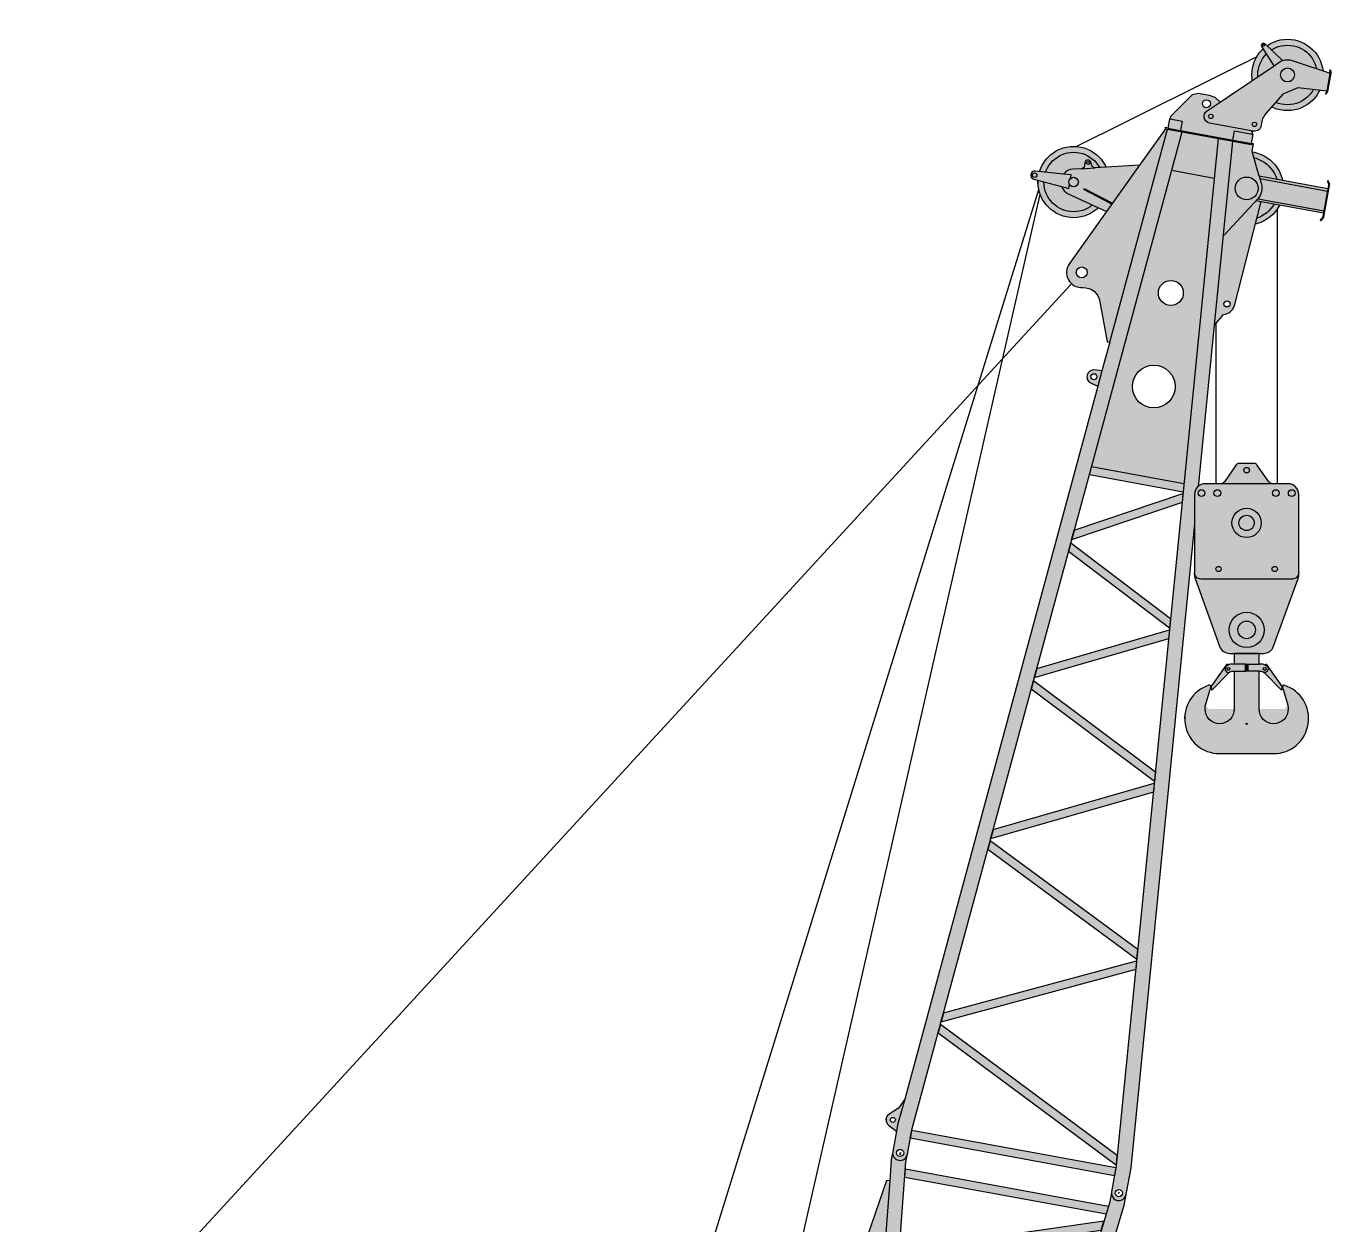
# Model space of a CAD drawing. Header units: millimetres. Extents: x -6554 to 5456, y -10594 to 19581.
# Drawn here: x -5869 to 5189, y 9509 to 19581 of the extents above; entities that cross this region are included whole.
import ezdxf
from ezdxf.enums import TextEntityAlignment as Align

# ---------------------------------------------------------------- set-up
doc = ezdxf.new("R2010")
doc.units = ezdxf.units.MM
doc.set_wipeout_variables(frame=1)
doc.layers.add('Техника. Кран SANY SCC 1800', color=251, linetype='Continuous')
doc.layers.add('Техника. Кран SANY SCC 1800 Штрих', color=7, linetype='Continuous', true_color=0xffe494)
doc.styles.get("Standard").update_dxf_attribs({"font": 'arial.ttf'})

# ---------------------------------------------------------------- blocks, each defined once
blk = doc.blocks.new('BLOCK-20201113.232757')
at = {"color": 0, "linetype": 'ByBlock', "lineweight": -2, "transparency": 16777216}
for points in [[(7167, -846), (7244, -854), (6693, 792), (6622, 785)], [(7375, -868), (7305, -861), (7305, 858), (7375, 866)]]:
    blk.add_wipeout(points, dxfattribs=at)
blk.add_wipeout([(6044, -724), (5972, -716), (6501, 771), (6578, 780)], dxfattribs=at)
blk.add_wipeout([(5843, -702), (5921, -711), (5396, 652), (5324, 644)], dxfattribs=at)
blk.add_wipeout([(4792, -588), (4719, -580), (5201, 631), (5280, 640)], dxfattribs=at)
blk.add_wipeout([(4585, -566), (4666, -575), (4168, 519), (4095, 511)], dxfattribs=at)
blk.add_wipeout([(3581, -457), (3507, -449), (3958, 497), (4040, 506)], dxfattribs=at)
blk.add_wipeout([(-21, 192), (-108, 160), (-171, 91), (-193, 0), (-171, -90), (-109, -160), (-21, -192), (-21, -192), (7407, -998), (7500, -998), (7500, -998), (7544, -979), (7562, -935), (7544, -891), (7500, -873), (7413, -873), (3449, -443), (3449, 442), (7435, 873), (7500, 873), (7500, 873), (7544, 891), (7562, 935), (7544, 979), (7500, 998), (7429, 998), (7253, 978), (7250, 1005), (6577, 1108), (6577, 1108), (6551, 1106), (6528, 1093), (6514, 1071), (6510, 1045), (6510, 1045), (6524, 900), (3403, 562), (3385, 736), (3385, 736), (3372, 773), (3344, 799), (3306, 809), (3268, 800), (2827, 575), (2747, 630), (2747, 630), (2716, 641), (2685, 634), (2661, 612), (2653, 580), (2654, 481), (1843, 394), (1847, 476), (1847, 476), (1839, 512), (1812, 536), (1776, 541), (1744, 526), (1744, 526), (1566, 364)], dxfattribs=at)
at = {"layer": 'Техника. Кран SANY SCC 1800 Штрих', "transparency": 16777216}
h = blk.add_hatch(color=256, dxfattribs=at)
h.dxf.hatch_style = 1
edge = h.paths.add_edge_path()
edge.add_arc((0, 0), 193, 96.1689, 263.8129)
edge.add_line((-21, -192), (7407, -998))
edge.add_line((7407, -998), (7500, -998))
edge.add_arc((7500, -935), 62.5, 270, 450)
edge.add_line((7500, -873), (7413, -873))
edge.add_line((7413, -873), (3449, -443))
edge.add_line((3449, -443), (3449, 442))
edge.add_line((3449, 442), (7435, 873))
edge.add_line((7435, 873), (7500, 873))
edge.add_arc((7500, 935), 62.5, 270, 450)
edge.add_line((7500, 998), (7429, 998))
edge.add_line((7429, 998), (7253, 978))
edge.add_line((7253, 978), (7250, 1005))
edge.add_line((7250, 1005), (6577, 1108))
edge.add_arc((6568, 1051), 58.5, 81.2684, 185.6132)
edge.add_line((6510, 1045), (6524, 900))
edge.add_line((6524, 900), (3403, 562))
edge.add_line((3403, 562), (3385, 736))
edge.add_arc((3305, 728), 80.6, 5.8713, 116.9764)
edge.add_line((3268, 800), (2827, 575))
edge.add_line((2827, 575), (2747, 630))
edge.add_arc((2713, 581), 59.8, 55.3653, 180.5806)
edge.add_line((2653, 580), (2654, 481))
edge.add_line((2654, 481), (1843, 394))
edge.add_line((1843, 394), (1847, 476))
edge.add_arc((1785, 480), 61.9, 356.7672, 492.3836)
edge.add_line((1744, 526), (1566, 364))
edge.add_line((1566, 364), (-21, 192))
edge = h.paths.add_edge_path(flags=16)
edge.add_arc((7500, 935), 30, 0, 360)
edge = h.paths.add_edge_path(flags=16)
edge.add_arc((6568, 1051), 28.6, 0, 360)
edge = h.paths.add_edge_path(flags=16)
edge.add_arc((7500, -935), 30, 0, 360)
edge = h.paths.add_edge_path(flags=16)
edge.add_arc((3305, 728), 31.2, 0, 360)
edge = h.paths.add_edge_path(flags=16)
edge.add_arc((2713, 581), 31.2, 0, 360)
edge = h.paths.add_edge_path(flags=16)
edge.add_arc((1785, 480), 31.2, 0, 360)
edge = h.paths.add_edge_path(flags=16)
edge.add_arc((0, 0), 84.1, 0, 360)
h = blk.add_hatch(color=256, dxfattribs=at)
h.dxf.hatch_style = 1
h.paths.add_polyline_path([(7375, 866), (7375, -868), (7305, -861), (7305, 858)])
h.paths.add_polyline_path([(6622, 785), (7167, -846), (7244, -854), (6693, 792)])
h.paths.add_polyline_path([(6578, 780), (6044, -724), (5972, -716), (6501, 771)])
h.paths.add_polyline_path([(5324, 644), (5843, -702), (5921, -711), (5396, 652)])
h.paths.add_polyline_path([(5280, 640), (4792, -588), (4719, -580), (5201, 631)])
h.paths.add_polyline_path([(4095, 511), (4585, -566), (4666, -575), (4168, 519)])
h.paths.add_polyline_path([(4040, 506), (3581, -457), (3507, -449), (3958, 497)])
at = {"color": 0, "linetype": 'ByBlock', "lineweight": -2, "transparency": 16777216}
blk.add_line((1354, 215), (1354, -216), dxfattribs=at)
blk.add_lwpolyline([(-21, 192, 0.897596), (-21, -192), (7407, -998), (7500, -998, 1), (7500, -873), (7413, -873), (3449, -443), (3449, 442), (7435, 873), (7500, 873, 1), (7500, 998), (7429, 998), (7253, 978), (7250, 1005), (6577, 1108, 0.489596), (6510, 1045), (6524, 900), (3403, 562), (3385, 736, 0.526711), (3268, 800), (2827, 575), (2747, 630, 0.608101), (2653, 580), (2654, 481), (1843, 394), (1847, 476, 0.672076), (1744, 526), (1566, 364)], format="xyb", close=True, dxfattribs=at)
for points in [[(7253, 978), (6524, 900)], [(3403, 562), (2654, 481)], [(2702, 512), (2827, 575)], [(2702, 512), (2704, 487)], [(1354, 215), (3379, 434)], [(1843, 394), (1566, 364)], [(3449, 442), (3379, 434)], [(3379, 434), (3379, -435)], [(1354, -216), (3379, -435)], [(3379, -435), (3449, -443)]]:
    blk.add_lwpolyline(points, dxfattribs=at)
for points in [[(6578, 780), (6044, -724), (5972, -716), (6501, 771)], [(6622, 785), (7167, -846), (7244, -854), (6693, 792)], [(7375, 866), (7375, -868), (7305, -861), (7305, 858)], [(5280, 640), (4792, -588), (4719, -580), (5201, 631)], [(5324, 644), (5843, -702), (5921, -711), (5396, 652)], [(4040, 506), (3581, -457), (3507, -449), (3958, 497)], [(4095, 511), (4585, -566), (4666, -575), (4168, 519)]]:
    blk.add_lwpolyline(points, close=True, dxfattribs=at)
blk.add_lwpolyline([(3163, 536), (3117, 616, 0.630519), (3023, 609), (2988, 518)], format="xyb", dxfattribs=at)
for centre, radius in [((6568, 1051), 28.6), ((7500, 935), 30), ((3305, 728), 31.2), ((2713, 581), 31.2), ((3072, 590), 25.3), ((1785, 480), 31.2), ((0, 0), 84.1), ((7500, -935), 30)]:
    blk.add_circle(centre, radius, dxfattribs=at)
blk = doc.blocks.new('BLOCK-20201115.175956')
at = {"color": 0, "linetype": 'ByBlock', "lineweight": -2, "transparency": 16777216}
for points in [[(8584, 1967), (8568, 2022), (8542, 2073), (8506, 2118), (8462, 2156), (8412, 2184), (8358, 2202), (8301, 2210), (8243, 2206), (8188, 2192), (8136, 2167), (8089, 2133), (8051, 2091), (8021, 2042), (8000, 1988), (7991, 1931), (7992, 1874), (8005, 1818), (8027, 1765), (8060, 1718), (8101, 1677), (8149, 1645), (8202, 1623), (8258, 1612), (8316, 1611), (8372, 1621), (8426, 1642), (8474, 1673), (8516, 1713), (8549, 1759), (8573, 1812), (8587, 1867), (8590, 1910)], [(207, 63), (137, 63), (137, 1808), (207, 1808)], [(8804, 528), (8788, 584), (8762, 636), (8726, 682), (8682, 721), (8632, 751), (8576, 770), (8519, 779), (8460, 777), (8403, 765), (8350, 741), (8302, 708), (8260, 667), (8228, 618), (8205, 565), (8192, 507), (8191, 449), (8200, 391), (8220, 336), (8250, 286), (8289, 243), (8336, 207), (8388, 181), (8444, 165), (8502, 160), (8560, 166), (8616, 183), (8668, 210), (8714, 246), (8752, 290), (8782, 341), (8801, 396), (8810, 453), (8810, 470)]]:
    blk.add_wipeout(points, dxfattribs=at)
at = {"layer": 'Техника. Кран SANY SCC 1800 Штрих', "true_color": 0xadadad, "transparency": 16777216}
h = blk.add_hatch(color=253, dxfattribs=at)
h.dxf.hatch_style = 1
edge = h.paths.add_edge_path()
edge.add_arc((8290, 1910), 300, 0, 360)
h = blk.add_hatch(color=253, dxfattribs=at)
h.dxf.hatch_style = 1
edge = h.paths.add_edge_path()
edge.add_arc((8500, 470), 310, 0, 360)
at = {"color": 0, "linetype": 'ByBlock', "lineweight": -2, "transparency": 16777216}
for centre, radius in [((8290, 1910), 300), ((8290, 1910), 250), ((8500, 470), 310), ((8500, 470), 265)]:
    blk.add_circle(centre, radius, dxfattribs=at)
blk.add_wipeout([(227, 63), (309, 70), (1124, 1732), (1050, 1739)], dxfattribs=at)
blk.add_wipeout([(1948, 206), (1873, 200), (1144, 1731), (1225, 1724)], dxfattribs=at)
blk.add_wipeout([(1962, 207), (2043, 214), (2718, 1600), (2643, 1606)], dxfattribs=at)
blk.add_wipeout([(3443, 330), (3368, 324), (2735, 1599), (2816, 1592)], dxfattribs=at)
blk.add_wipeout([(3539, 338), (3457, 331), (4034, 1491), (4109, 1485)], dxfattribs=at)
blk.add_wipeout([(4734, 437), (4658, 431), (4131, 1483), (4213, 1476)], dxfattribs=at)
blk.add_wipeout([(4830, 445), (4748, 439), (5229, 1391), (5304, 1385)], dxfattribs=at)
blk.add_wipeout([(5882, 533), (5805, 526), (5328, 1383), (5412, 1376)], dxfattribs=at)
blk.add_wipeout([(367, 1950), (305, 2019), (305, 2019), (284, 2033), (260, 2038), (235, 2032), (216, 2015), (210, 2005), (175, 1933), (0, 1933), (0, 1933), (-26, 1927), (-47, 1912), (-60, 1889), (-62, 1863), (-54, 1838), (-36, 1819), (-12, 1809), (0, 1808), (221, 1808), (5896, 1336), (5896, 534), (221, 63), (0, 63), (0, 63), (-26, 57), (-47, 42), (-60, 19), (-62, -7), (-54, -32), (-36, -51), (-12, -61), (0, -62), (227, -62), (7321, 527), (7423, 469), (7423, 469), (7436, 441), (7456, 419), (7482, 402), (7511, 393), (7511, 393), (8414, 329), (8414, -203), (8383, -203), (8383, -203), (8380, -202), (8378, -202), (8375, -201), (8372, -199), (8372, -199), (8350, -185), (8345, -193), (8367, -207), (8367, -207), (8371, -209), (8375, -211), (8379, -211), (8383, -212), (8383, -212), (8650, -212), (8650, -212), (8654, -211), (8658, -211), (8662, -209), (8666, -207), (8666, -207), (8688, -193), (8683, -185), (8661, -199), (8661, -199), (8658, -201), (8656, -202), (8653, -202), (8650, -203), (8650, -203), (8619, -203), (8619, 385), (8814, 481), (8879, 481), (8879, 499), (8958, 499), (8958, 506), (8974, 506), (9203, 869), (9211, 919), (9211, 1015), (9190, 1061), (8978, 1209), (8959, 1209), (8959, 1213), (8879, 1213), (8879, 1236), (8870, 1236), (8870, 1232), (8529, 1391), (8440, 1753), (8440, 1753), (8440, 1763), (8442, 1772), (8448, 1780), (8456, 1786), (8479, 1797), (8479, 1797), (8491, 1808), (8494, 1825), (8486, 1839), (8471, 1846), (8467, 1846), (8442, 1845), (8442, 1845), (8432, 1846), (8423, 1850), (8416, 1857), (8412, 1867), (8412, 1867), (8395, 1936), (8395, 1936), (8388, 1957), (8375, 1977), (8359, 1993), (8340, 2006), (8340, 2006), (8321, 2246), (8321, 2246), (8315, 2264), (8299, 2275), (8280, 2276), (8264, 2266), (8255, 2250), (8254, 2246), (8235, 2003), (8235, 2003), (8218, 1991), (8203, 1975), (8192, 1957), (8185, 1937), (8185, 1937), (8096, 1593), (7611, 1820), (7611, 1820), (7575, 1831), (7538, 1832), (7502, 1821), (7471, 1801), (7447, 1772), (7432, 1738), (7428, 1701), (7431, 1675), (7431, 1675), (7435, 1637), (7429, 1599), (7411, 1564), (7385, 1536), (7352, 1516), (7339, 1512), (7021, 1390), (7020, 1368), (6773, 1389), (6769, 1451), (6769, 1451), (6762, 1475), (6745, 1494), (6722, 1504), (6697, 1504), (6674, 1493), (6658, 1473), (6654, 1461), (6639, 1400), (452, 1914)], dxfattribs=at)
at = {"layer": 'Техника. Кран SANY SCC 1800 Штрих', "transparency": 16777216}
h = blk.add_hatch(color=256, dxfattribs=at)
h.dxf.hatch_style = 1
edge = h.paths.add_edge_path()
edge.add_line((452, 1914), (367, 1950))
edge.add_line((367, 1950), (305, 2019))
edge.add_arc((262, 1980), 57.8, 42.0432, 154.2773)
edge.add_line((210, 2005), (175, 1933))
edge.add_line((175, 1933), (0, 1933))
edge.add_arc((0, 1870), 62.5, 90, 270)
edge.add_line((0, 1808), (221, 1808))
edge.add_line((221, 1808), (5896, 1336))
edge.add_line((5896, 1336), (5896, 534))
edge.add_line((5896, 534), (221, 63))
edge.add_line((221, 63), (0, 63))
edge.add_arc((0, 0), 62.5, 90, 270)
edge.add_line((0, -62), (227, -62))
edge.add_line((227, -62), (7321, 527))
edge.add_line((7321, 527), (7423, 469))
edge.add_arc((7527, 502), 109, 197.3822, 261.158)
edge.add_line((7511, 393), (8414, 329))
edge.add_line((8414, 329), (8414, -203))
edge.add_line((8414, -203), (8383, -203))
edge.add_arc((8383, -183), 19.9, 236.8154, 270, ccw=False)
edge.add_line((8372, -199), (8350, -185))
edge.add_line((8350, -185), (8345, -193))
edge.add_line((8345, -193), (8367, -207))
edge.add_arc((8383, -183), 29, 236.8154, 270)
edge.add_line((8383, -212), (8650, -212))
edge.add_arc((8650, -183), 29, 270, 303.1846)
edge.add_line((8666, -207), (8688, -193))
edge.add_line((8688, -193), (8683, -185))
edge.add_line((8683, -185), (8661, -199))
edge.add_arc((8650, -183), 19.9, 270, 303.1846, ccw=False)
edge.add_line((8650, -203), (8619, -203))
edge.add_line((8619, -203), (8619, 385))
edge.add_line((8619, 385), (8814, 481))
edge.add_line((8814, 481), (8879, 481))
edge.add_line((8879, 481), (8879, 499))
edge.add_line((8879, 499), (8958, 499))
edge.add_line((8958, 499), (8958, 506))
edge.add_line((8958, 506), (8974, 506))
edge.add_line((8974, 506), (9203, 869))
edge.add_line((9203, 869), (9211, 919))
edge.add_line((9211, 919), (9211, 1015))
edge.add_line((9211, 1015), (9190, 1061))
edge.add_line((9190, 1061), (8978, 1209))
edge.add_line((8978, 1209), (8959, 1209))
edge.add_line((8959, 1209), (8959, 1213))
edge.add_line((8959, 1213), (8879, 1213))
edge.add_line((8879, 1213), (8879, 1236))
edge.add_line((8879, 1236), (8870, 1236))
edge.add_line((8870, 1236), (8870, 1232))
edge.add_line((8870, 1232), (8529, 1391))
edge.add_line((8529, 1391), (8440, 1753))
edge.add_arc((8468, 1760), 29, 114.7138, 193.7787, ccw=False)
edge.add_line((8456, 1786), (8479, 1797))
edge.add_arc((8468, 1820), 26, 294.7138, 453.5398)
edge.add_line((8467, 1846), (8442, 1845))
edge.add_arc((8440, 1873), 29, 193.7787, 273.5398, ccw=False)
edge.add_line((8412, 1867), (8395, 1936))
edge.add_arc((8290, 1910), 108, 13.7787, 62.342)
edge.add_line((8340, 2006), (8321, 2246))
edge.add_arc((8288, 2243), 33.7, 4.5136, 175.4067)
edge.add_line((8254, 2246), (8235, 2003))
edge.add_arc((8290, 1910), 108, 120.6131, 165.4709)
edge.add_line((8185, 1937), (8096, 1593))
edge.add_line((8096, 1593), (7611, 1820))
edge.add_arc((7555, 1706), 127, 63.7515, 193.7361)
edge.add_arc((7300, 1642), 136, -73.2651, 14.3662, ccw=False)
edge.add_line((7339, 1512), (7021, 1390))
edge.add_line((7021, 1390), (7020, 1368))
edge.add_line((7020, 1368), (6773, 1389))
edge.add_line((6773, 1389), (6769, 1451))
edge.add_arc((6711, 1447), 58.6, 3.9341, 166.5669)
edge.add_line((6654, 1461), (6639, 1400))
edge.add_line((6639, 1400), (452, 1914))
edge = h.paths.add_edge_path(flags=16)
edge.add_arc((0, 1870), 30, 0, 360)
edge = h.paths.add_edge_path(flags=16)
edge.add_arc((262, 1980), 21, 0, 360)
edge = h.paths.add_edge_path(flags=16)
edge.add_arc((0, 0), 30, 0, 360)
edge = h.paths.add_edge_path(flags=16)
edge.add_arc((7515, 457), 25.6, 0, 360)
edge = h.paths.add_edge_path(flags=16)
edge.add_arc((6711, 1447), 25.1, 0, 360)
edge = h.paths.add_edge_path(flags=16)
edge.add_arc((6721, 937), 180, 0, 360)
edge = h.paths.add_edge_path(flags=16)
edge.add_arc((7521, 938), 105, 0, 360)
edge = h.paths.add_edge_path(flags=16)
edge.add_arc((7555, 1706), 45.7, 0, 360)
edge = h.paths.add_edge_path(flags=16)
edge.add_arc((9139, 931), 33.5, 0, 360)
h = blk.add_hatch(color=256, dxfattribs=at)
h.dxf.hatch_style = 1
h.paths.add_polyline_path([(2816, 1592), (3443, 330), (3368, 324), (2735, 1599)])
h.paths.add_polyline_path([(4109, 1485), (3539, 338), (3457, 331), (4034, 1491)])
h.paths.add_polyline_path([(4213, 1476), (4734, 437), (4658, 431), (4131, 1483)])
h.paths.add_polyline_path([(5304, 1385), (4830, 445), (4748, 439), (5229, 1391)])
h.paths.add_polyline_path([(207, 1808), (207, 63), (137, 63), (137, 1808)])
h.paths.add_polyline_path([(1050, 1739), (227, 63), (309, 70), (1124, 1732)])
h.paths.add_polyline_path([(1225, 1724), (1948, 206), (1873, 200), (1144, 1731)])
h.paths.add_polyline_path([(2643, 1606), (1962, 207), (2043, 214), (2718, 1600)])
h.paths.add_polyline_path([(5412, 1376), (5882, 533), (5805, 526), (5328, 1383)])
at = {"color": 0, "linetype": 'ByBlock', "lineweight": -2, "transparency": 16777216}
for p, q in [((8412, 1867), (8440, 1753)), ((8536, 1117), (8536, 753))]:
    blk.add_line(p, q, dxfattribs=at)
blk.add_lwpolyline([(452, 1914), (367, 1950), (305, 2019, 0.53302), (210, 2005), (175, 1933), (0, 1933, 1), (0, 1808), (221, 1808), (5896, 1336), (5896, 534), (221, 63), (0, 63, 1), (0, -62), (227, -62), (7321, 527), (7423, 469, 0.285687), (7511, 393), (8414, 329), (8414, -203), (8383, -203, -0.145816), (8372, -199), (8350, -185), (8345, -193), (8367, -207, 0.145816), (8383, -212), (8650, -212, 0.145816), (8666, -207), (8688, -193), (8683, -185), (8661, -199, -0.145816), (8650, -203), (8619, -203), (8619, 385), (8814, 481), (8879, 481), (8879, 499), (8958, 499), (8958, 506), (8974, 506), (9203, 869), (9211, 919), (9211, 1015), (9190, 1061), (8978, 1209), (8959, 1209), (8959, 1213), (8879, 1213), (8879, 1236), (8870, 1236), (8870, 1232), (8529, 1391), (8440, 1753, -0.359356), (8456, 1786), (8479, 1797, 0.830407), (8467, 1846), (8442, 1845, -0.36279), (8412, 1867), (8395, 1936, 0.215127), (8340, 2006), (8321, 2246, 0.923526), (8254, 2246), (8235, 2003, 0.198267), (8185, 1937), (8096, 1593), (7611, 1820, 0.636976), (7431, 1675, -0.402156), (7339, 1512), (7021, 1390), (7020, 1368), (6773, 1389), (6769, 1451, 0.858868), (6654, 1461), (6639, 1400)], format="xyb", close=True, dxfattribs=at)
for points in [[(8235, 2003), (8230, 1941), (8265, 1941)], [(8315, 1941), (8345, 1941), (8340, 2006)], [(452, 1914), (227, 1933), (175, 1933)], [(8166, 1561), (8244, 1815), (8252, 1813), (8174, 1557)], [(8529, 1391), (8096, 1593)], [(5896, 1336), (8870, 1089)], [(5966, 1330), (5966, 540)], [(6773, 1389), (6639, 1400)], [(7020, 1368), (8870, 1214)], [(8870, 1232), (8870, 481)], [(8879, 1213), (8879, 499)], [(8959, 1209), (8959, 1105), (8879, 1105)], [(8870, 781), (5896, 534)], [(7321, 527), (8870, 656)], [(8879, 659), (8958, 659), (8958, 506)], [(8414, 372), (8414, 329)], [(8432, 360), (8432, -203)], [(8601, 376), (8601, -203)], [(8619, -203), (8414, -203)]]:
    blk.add_lwpolyline(points, dxfattribs=at)
for points in [[(207, 1808), (207, 63), (137, 63), (137, 1808)], [(1050, 1739), (227, 63), (309, 70), (1124, 1732)], [(1225, 1724), (1948, 206), (1873, 200), (1144, 1731)], [(2643, 1606), (1962, 207), (2043, 214), (2718, 1600)], [(2816, 1592), (3443, 330), (3368, 324), (2735, 1599)], [(4109, 1485), (3539, 338), (3457, 331), (4034, 1491)], [(4213, 1476), (4734, 437), (4658, 431), (4131, 1483)], [(5304, 1385), (4830, 445), (4748, 439), (5229, 1391)], [(5412, 1376), (5882, 533), (5805, 526), (5328, 1383)]]:
    blk.add_lwpolyline(points, close=True, dxfattribs=at)
blk.add_lwpolyline([(8619, 385), (8558, 355, -0.261681), (8431, 361), (8080, 584), (8080, 590)], format="xyb", dxfattribs=at)
for centre, radius in [((8288, 2243), 19), ((262, 1980), 21), ((0, 1870), 30), ((8290, 1910), 39.6), ((8468, 1820), 12.9), ((7555, 1706), 45.7), ((6711, 1447), 25.1), ((6721, 937), 180), ((7521, 938), 105), ((9041, 876), 18.4), ((9139, 931), 33.5), ((8500, 470), 95.6), ((7515, 457), 25.6), ((0, 0), 30)]:
    blk.add_circle(centre, radius, dxfattribs=at)
blk = doc.blocks.new('BLOCK-20201115.181027')
at = {"color": 0, "linetype": 'ByBlock', "lineweight": -2, "transparency": 16777216}
blk.add_wipeout([(-35, 872.5), (35, 872.5), (35, -872.5), (-35, -872.5)], dxfattribs=at)
at = {"layer": 'Техника. Кран SANY SCC 1800 Штрих', "transparency": 16777216}
h = blk.add_hatch(color=256, dxfattribs=at)
h.dxf.hatch_style = 1
h.paths.add_polyline_path([(-35, -872.5), (35, -872.5), (35, 872.5), (-35, 872.5)])
at = {"color": 0, "linetype": 'ByBlock', "lineweight": -2, "transparency": 16777216}
blk.add_lwpolyline([(-35, -872.5), (35, -872.5), (35, 872.5), (-35, 872.5)], close=True, dxfattribs=at)
blk = doc.blocks.new('BLOCK-20201115.181031')
at = {"color": 0, "linetype": 'ByBlock', "lineweight": -2, "transparency": 16777216}
blk.add_wipeout([(-458, -873), (381, 873), (458, 873), (-381, -873)], dxfattribs=at)
at = {"layer": 'Техника. Кран SANY SCC 1800 Штрих', "transparency": 16777216}
h = blk.add_hatch(color=256, dxfattribs=at)
h.dxf.hatch_style = 1
h.paths.add_polyline_path([(381, 873), (-458, -873), (-381, -873), (458, 873)])
at = {"color": 0, "linetype": 'ByBlock', "lineweight": -2, "transparency": 16777216}
blk.add_lwpolyline([(381, 873), (-458, -873), (-381, -873), (458, 873)], close=True, dxfattribs=at)
blk = doc.blocks.new('BLOCK-20201115.181114')
at = {"color": 0, "linetype": 'ByBlock', "lineweight": -2, "transparency": 16777216}
blk.add_wipeout([(3000, 62), (3026, 57), (3047, 42), (3060, 19), (3062, -7), (3054, -32), (3036, -51), (3012, -61), (3000, -62), (-3000, -62), (-3000, -62), (-3026, -57), (-3047, -42), (-3060, -19), (-3062, 7), (-3054, 32), (-3036, 51), (-3012, 61), (-3000, 62)], dxfattribs=at)
at = {"layer": 'Техника. Кран SANY SCC 1800 Штрих', "transparency": 16777216}
h = blk.add_hatch(color=256, dxfattribs=at)
h.dxf.hatch_style = 1
edge = h.paths.add_edge_path(flags=16)
edge.add_arc((3000, 0), 30, 0, 360)
edge = h.paths.add_edge_path()
edge.add_arc((3000, 0), 62.5, -90, 90, ccw=False)
edge.add_line((3000, -62), (-3000, -62))
edge.add_arc((-3000, 0), 62.5, 90, 270, ccw=False)
edge.add_line((-3000, 62), (3000, 62))
edge = h.paths.add_edge_path(flags=16)
edge.add_arc((-3000, 0), 30, 0, 360)
at = {"color": 0, "linetype": 'ByBlock', "lineweight": -2, "transparency": 16777216}
blk.add_lwpolyline([(3000, 62, -1), (3000, -62), (-3000, -62, -1), (-3000, 62)], format="xyb", close=True, dxfattribs=at)
for centre in [(-3000, 0), (3000, 0)]:
    blk.add_circle(centre, 30, dxfattribs=at)
blk = doc.blocks.new('BLOCK-20201115.181133')
at = {"color": 0, "linetype": 'ByBlock', "lineweight": -2, "transparency": 16777216, "xscale": -1}
blk.add_blockref('BLOCK-20201115.181027', (5835, 935), dxfattribs=at)
at = {"color": 0, "linetype": 'ByBlock', "lineweight": -2, "transparency": 16777216}
blk.add_blockref('BLOCK-20201115.181027', (165, 935), dxfattribs=at)
blk.add_blockref('BLOCK-20201115.181031', (671, 935), dxfattribs=at)
at = {"color": 0, "linetype": 'ByBlock', "lineweight": -2, "transparency": 16777216, "xscale": -1}
blk.add_blockref('BLOCK-20201115.181031', (1606, 935), dxfattribs=at)
at = {"color": 0, "linetype": 'ByBlock', "lineweight": -2, "transparency": 16777216}
blk.add_blockref('BLOCK-20201115.181031', (2540, 935), dxfattribs=at)
at = {"color": 0, "linetype": 'ByBlock', "lineweight": -2, "transparency": 16777216, "xscale": -1}
blk.add_blockref('BLOCK-20201115.181031', (3475, 935), dxfattribs=at)
at = {"color": 0, "linetype": 'ByBlock', "lineweight": -2, "transparency": 16777216}
blk.add_blockref('BLOCK-20201115.181031', (4406, 935), dxfattribs=at)
at = {"color": 0, "linetype": 'ByBlock', "lineweight": -2, "transparency": 16777216, "xscale": -1}
blk.add_blockref('BLOCK-20201115.181031', (5342, 935), dxfattribs=at)
at = {"color": 0, "linetype": 'ByBlock', "lineweight": -2, "transparency": 16777216}
blk.add_blockref('BLOCK-20201115.181114', (3000, 0), dxfattribs=at)
at = {"color": 0, "linetype": 'ByBlock', "lineweight": -2, "transparency": 16777216, "xscale": -1, "rotation": 180}
blk.add_blockref('BLOCK-20201115.181114', (3000, 1870), dxfattribs=at)
blk = doc.blocks.new('BLOCK-20201115.182755')
at = {"color": 0, "linetype": 'ByBlock', "lineweight": -2, "transparency": 16777216}
blk.add_wipeout([(-306, -873), (-233, -873), (306, 873), (233, 873)], dxfattribs=at)
at = {"layer": 'Техника. Кран SANY SCC 1800 Штрих', "transparency": 16777216}
h = blk.add_hatch(color=256, dxfattribs=at)
h.dxf.hatch_style = 1
h.paths.add_polyline_path([(233, 873), (-306, -873), (-233, -873), (306, 873)])
at = {"color": 0, "linetype": 'ByBlock', "lineweight": -2, "transparency": 16777216}
blk.add_lwpolyline([(233, 873), (-306, -873), (-233, -873), (306, 873)], close=True, dxfattribs=at)
blk = doc.blocks.new('BLOCK-20201115.182855')
at = {"color": 0, "linetype": 'ByBlock', "lineweight": -2, "transparency": 16777216}
blk.add_wipeout([(-1500, -62), (-1526, -57), (-1547, -42), (-1560, -19), (-1562, 7), (-1554, 32), (-1536, 51), (-1512, 61), (-1500, 62), (1500, 62), (1500, 62), (1526, 57), (1547, 42), (1560, 19), (1562, -7), (1554, -32), (1536, -51), (1512, -61), (1500, -62)], dxfattribs=at)
at = {"layer": 'Техника. Кран SANY SCC 1800 Штрих', "transparency": 16777216}
h = blk.add_hatch(color=256, dxfattribs=at)
h.dxf.hatch_style = 1
edge = h.paths.add_edge_path(flags=16)
edge.add_arc((1500, 0), 30, 0, 360)
edge = h.paths.add_edge_path()
edge.add_arc((-1500, 0), 62.5, 90, 270, ccw=False)
edge.add_line((-1500, 62), (1500, 62))
edge.add_arc((1500, 0), 62.5, -90, 90, ccw=False)
edge.add_line((1500, -62), (-1500, -62))
edge = h.paths.add_edge_path(flags=16)
edge.add_arc((-1500, 0), 30, 0, 360)
at = {"color": 0, "linetype": 'ByBlock', "lineweight": -2, "transparency": 16777216}
blk.add_lwpolyline([(-1500, -62, -1), (-1500, 62), (1500, 62, -1), (1500, -62)], format="xyb", close=True, dxfattribs=at)
for centre in [(-1500, 0), (1500, 0)]:
    blk.add_circle(centre, 30, dxfattribs=at)
blk = doc.blocks.new('BLOCK-20201115.182923')
at = {"color": 0, "linetype": 'ByBlock', "lineweight": -2, "transparency": 16777216}
blk.add_blockref('BLOCK-20201115.182755', (540, 935), dxfattribs=at)
blk.add_blockref('BLOCK-20201115.181027', (166, 935), dxfattribs=at)
at = {"color": 0, "linetype": 'ByBlock', "lineweight": -2, "transparency": 16777216, "xscale": -1}
blk.add_blockref('BLOCK-20201115.182755', (1182, 935), dxfattribs=at)
at = {"color": 0, "linetype": 'ByBlock', "lineweight": -2, "transparency": 16777216}
blk.add_blockref('BLOCK-20201115.182755', (1827, 935), dxfattribs=at)
at = {"color": 0, "linetype": 'ByBlock', "lineweight": -2, "transparency": 16777216, "xscale": -1}
blk.add_blockref('BLOCK-20201115.182755', (2470, 935), dxfattribs=at)
blk.add_blockref('BLOCK-20201115.181027', (2834, 935), dxfattribs=at)
at = {"color": 0, "linetype": 'ByBlock', "lineweight": -2, "transparency": 16777216}
blk.add_blockref('BLOCK-20201115.182855', (1500, 0), dxfattribs=at)
at = {"color": 0, "linetype": 'ByBlock', "lineweight": -2, "transparency": 16777216, "xscale": -1, "rotation": 180}
blk.add_blockref('BLOCK-20201115.182855', (1500, 1870), dxfattribs=at)
blk = doc.blocks.new('BLOCK-20201115.211413')
at = {"color": 0, "linetype": 'ByBlock', "lineweight": -2, "transparency": 16777216}
blk.add_wipeout([(-474, -873), (396, 873), (474, 873), (-396, -873)], dxfattribs=at)
at = {"layer": 'Техника. Кран SANY SCC 1800 Штрих', "transparency": 16777216}
h = blk.add_hatch(color=256, dxfattribs=at)
h.dxf.hatch_style = 1
h.paths.add_polyline_path([(396, 873), (-474, -873), (-396, -873), (474, 873)])
at = {"color": 0, "linetype": 'ByBlock', "lineweight": -2, "transparency": 16777216}
blk.add_lwpolyline([(396, 873), (-474, -873), (-396, -873), (474, 873)], close=True, dxfattribs=at)
blk = doc.blocks.new('BLOCK-20201115.21145901')
at = {"color": 0, "linetype": 'ByBlock', "lineweight": -2, "transparency": 16777216}
blk.add_wipeout([(6000, -62), (6026, -57), (6047, -42), (6060, -19), (6062, 7), (6054, 32), (6036, 51), (6012, 61), (6000, 62), (-6000, 62), (-6000, 62), (-6026, 57), (-6047, 42), (-6060, 19), (-6062, -7), (-6054, -32), (-6036, -51), (-6012, -61), (-6000, -62)], dxfattribs=at)
at = {"layer": 'Техника. Кран SANY SCC 1800 Штрих', "transparency": 16777216}
h = blk.add_hatch(color=256, dxfattribs=at)
h.dxf.hatch_style = 1
edge = h.paths.add_edge_path(flags=16)
edge.add_arc((6000, 0), 30, 0, 360)
edge = h.paths.add_edge_path()
edge.add_arc((6000, 0), 62.5, 270, 450)
edge.add_line((6000, 62), (-6000, 62))
edge.add_arc((-6000, 0), 62.5, 90, 270)
edge.add_line((-6000, -62), (6000, -62))
edge = h.paths.add_edge_path(flags=16)
edge.add_arc((-6000, 0), 30, 0, 360)
at = {"color": 0, "linetype": 'ByBlock', "lineweight": -2, "transparency": 16777216}
blk.add_lwpolyline([(6000, -62, 1), (6000, 62), (-6000, 62, 1), (-6000, -62)], format="xyb", close=True, dxfattribs=at)
for centre in [(-6000, 0), (6000, 0)]:
    blk.add_circle(centre, 30, dxfattribs=at)
blk = doc.blocks.new('BLOCK-20201115.211523')
at = {"color": 0, "linetype": 'ByBlock', "lineweight": -2, "transparency": 16777216}
blk.add_blockref('BLOCK-20201115.181027', (165, 935), dxfattribs=at)
at = {"color": 0, "linetype": 'ByBlock', "lineweight": -2, "transparency": 16777216, "xscale": -1}
blk.add_blockref('BLOCK-20201115.181027', (11835, 935), dxfattribs=at)
at = {"color": 0, "linetype": 'ByBlock', "lineweight": -2, "transparency": 16777216}
blk.add_blockref('BLOCK-20201115.211413', (686, 935), dxfattribs=at)
at = {"color": 0, "linetype": 'ByBlock', "lineweight": -2, "transparency": 16777216, "xscale": -1}
blk.add_blockref('BLOCK-20201115.211413', (1647, 935), dxfattribs=at)
blk.add_blockref('BLOCK-20201115.211413', (3581, 935), dxfattribs=at)
at = {"color": 0, "linetype": 'ByBlock', "lineweight": -2, "transparency": 16777216}
blk.add_blockref('BLOCK-20201115.211413', (2620, 935), dxfattribs=at)
at = {"color": 0, "linetype": 'ByBlock', "lineweight": -2, "transparency": 16777216, "xscale": -1}
blk.add_blockref('BLOCK-20201115.211413', (5514, 935), dxfattribs=at)
at = {"color": 0, "linetype": 'ByBlock', "lineweight": -2, "transparency": 16777216}
blk.add_blockref('BLOCK-20201115.211413', (4553, 935), dxfattribs=at)
at = {"color": 0, "linetype": 'ByBlock', "lineweight": -2, "transparency": 16777216, "xscale": -1}
blk.add_blockref('BLOCK-20201115.211413', (11314, 935), dxfattribs=at)
at = {"color": 0, "linetype": 'ByBlock', "lineweight": -2, "transparency": 16777216}
blk.add_blockref('BLOCK-20201115.211413', (10353, 935), dxfattribs=at)
blk.add_blockref('BLOCK-20201115.211413', (8419, 935), dxfattribs=at)
at = {"color": 0, "linetype": 'ByBlock', "lineweight": -2, "transparency": 16777216, "xscale": -1}
blk.add_blockref('BLOCK-20201115.211413', (9380, 935), dxfattribs=at)
at = {"color": 0, "linetype": 'ByBlock', "lineweight": -2, "transparency": 16777216}
blk.add_blockref('BLOCK-20201115.211413', (6486, 935), dxfattribs=at)
at = {"color": 0, "linetype": 'ByBlock', "lineweight": -2, "transparency": 16777216, "xscale": -1}
blk.add_blockref('BLOCK-20201115.211413', (7447, 935), dxfattribs=at)
at = {"color": 0, "linetype": 'ByBlock', "lineweight": -2, "transparency": 16777216}
blk.add_blockref('BLOCK-20201115.21145901', (6000, 1870), dxfattribs=at)
at = {"color": 0, "linetype": 'ByBlock', "lineweight": -2, "transparency": 16777216, "xscale": -1, "rotation": 180}
blk.add_blockref('BLOCK-20201115.21145901', (6000, 0), dxfattribs=at)
blk = doc.blocks.new('BLOCK-20201115.235214')
at = {"color": 0, "linetype": 'ByBlock', "lineweight": -2, "transparency": 16777216}
blk.add_wipeout([(143, 591), (170, 595), (194, 608), (214, 627), (227, 651), (227, 651), (433, 1220), (433, 1220), (435, 1227), (437, 1235), (438, 1242), (438, 1250), (438, 1928), (438, 1928), (433, 1959), (417, 1986), (393, 2006), (363, 2017), (348, 2018), (219, 2018), (219, 2018), (210, 2019), (201, 2022), (193, 2028), (187, 2035), (187, 2035), (87, 2176), (87, 2176), (83, 2182), (78, 2186), (71, 2189), (64, 2189), (-64, 2189), (-64, 2189), (-71, 2189), (-78, 2186), (-83, 2182), (-87, 2176), (-187, 2035), (-187, 2035), (-193, 2028), (-201, 2022), (-210, 2019), (-219, 2018), (-219, 2018), (-348, 2018), (-348, 2018), (-379, 2012), (-406, 1997), (-426, 1973), (-437, 1943), (-438, 1928), (-438, 1250), (-438, 1250), (-438, 1242), (-437, 1235), (-435, 1227), (-433, 1220), (-227, 651), (-227, 651), (-214, 627), (-194, 608), (-170, 595), (-143, 591), (-143, 591)], dxfattribs=at)
blk.add_lwpolyline([(219, 2018), (-219, 2018)], dxfattribs=at)
blk.add_lwpolyline([(438, 1269, -0.414214), (385, 1216), (-385, 1216, -0.414214), (-438, 1269)], format="xyb", dxfattribs=at)
for centre, radius in [((0, 2132), 23.5), ((-379, 1939), 28.3), ((-246, 1939), 28.3), ((246, 1939), 28.3), ((379, 1939), 28.3), ((0, 1688), 123), ((0, 1688), 64.1), ((-236, 1301), 22.2), ((236, 1301), 22.2), ((0, 789), 73.7)]:
    blk.add_circle(centre, radius, dxfattribs=at)
blk.add_wipeout([(-105, 502), (-128, 502), (-128, 502), (-132, 502), (-137, 501), (-142, 500), (-146, 499), (-146, 499), (-155, 493), (-166, 502), (-301, 310), (-292, 282), (-144, 433), (-144, 433), (-142, 434), (-140, 435), (-139, 435), (-137, 436), (-137, 436), (-133, 439), (-130, 440), (-125, 441), (-121, 442), (-121, 442), (-105, 442), (-105, 125), (-105, 125), (-110, 88), (-125, 55), (-149, 28), (-181, 9), (-216, 0), (-227, 0), (-227, 0), (-263, 5), (-296, 21), (-323, 46), (-341, 78), (-349, 114), (-349, 125), (-349, 125), (-349, 133), (-348, 141), (-347, 149), (-346, 157), (-346, 157), (-301, 308), (-301, 308), (-301, 315), (-304, 321), (-310, 325), (-317, 324), (-317, 324), (-369, 301), (-416, 269), (-456, 228), (-487, 181), (-509, 128), (-520, 72), (-520, 15), (-509, -41), (-487, -94), (-456, -141), (-416, -182), (-369, -214), (-317, -237), (-261, -249), (-228, -251), (228, -251), (228, -251), (285, -245), (339, -229), (389, -202), (434, -166), (470, -122), (497, -72), (515, -18), (521, 39), (517, 96), (501, 150), (475, 201), (440, 246), (398, 284), (348, 312), (317, 324), (317, 324), (310, 325), (304, 321), (301, 315), (301, 308), (346, 157), (346, 157), (347, 149), (348, 141), (349, 133), (349, 125), (349, 125), (344, 88), (329, 55), (305, 28), (273, 9), (238, 0), (227, 0), (227, 0), (191, 5), (158, 21), (131, 46), (113, 78), (105, 114), (105, 125), (105, 442), (121, 442), (121, 442), (125, 441), (130, 440), (133, 439), (137, 436), (137, 436), (139, 435), (140, 435), (142, 434), (144, 433), (292, 282), (301, 310), (166, 502), (155, 493), (146, 499), (146, 499), (142, 500), (137, 501), (132, 502), (128, 502), (128, 502), (105, 502), (105, 591), (-105, 591)], dxfattribs=at)
at = {"layer": 'Техника. Кран SANY SCC 1800 Штрих', "transparency": 16777216}
h = blk.add_hatch(color=256, dxfattribs=at)
h.dxf.hatch_style = 1
edge = h.paths.add_edge_path()
edge.add_arc((143, 681), 90, 270, 340.1454)
edge.add_line((227, 651), (433, 1220))
edge.add_arc((348, 1250), 90, 340.1454, 360)
edge.add_line((438, 1250), (438, 1928))
edge.add_arc((348, 1928), 90, 0, 90)
edge.add_line((348, 2018), (219, 2018))
edge.add_arc((219, 2058), 40, 215.0406, 270, ccw=False)
edge.add_line((187, 2035), (87, 2176))
edge.add_arc((66, 2165), 23.7, 28.0647, 95.448)
edge.add_line((64, 2189), (-64, 2189))
edge.add_arc((-66, 2165), 23.7, 84.552, 151.9353)
edge.add_line((-87, 2176), (-187, 2035))
edge.add_arc((-219, 2058), 40, 270, 324.9594, ccw=False)
edge.add_line((-219, 2018), (-348, 2018))
edge.add_arc((-348, 1928), 90, 90, 180)
edge.add_line((-438, 1928), (-438, 1250))
edge.add_arc((-348, 1250), 90, 180, 199.8546)
edge.add_line((-433, 1220), (-227, 651))
edge.add_arc((-143, 681), 90, 199.8546, 270)
edge.add_line((-143, 591), (143, 591))
at = {"layer": 'Техника. Кран SANY SCC 1800 Штрих', "true_color": 0xadadad, "transparency": 16777216}
h = blk.add_hatch(color=253, dxfattribs=at)
h.dxf.hatch_style = 1
edge = h.paths.add_edge_path()
edge.add_line((-105, 591), (-105, 502))
edge.add_line((-105, 502), (-128, 502))
edge.add_arc((-128, 455), 47.6, 89.7797, 112.4312)
edge.add_line((-146, 499), (-155, 493))
edge.add_line((-155, 493), (-166, 502))
edge.add_line((-166, 502), (-301, 310))
edge.add_line((-301, 310), (-292, 282))
edge.add_line((-292, 282), (-144, 433))
edge.add_arc((-152, 461), 29.2, 287.4349, 301.6002)
edge.add_arc((-120, 410), 31.6, 92.8168, 123.834, ccw=False)
edge.add_line((-121, 442), (-105, 442))
edge.add_line((-105, 442), (-105, 125))
edge.add_arc((-227, 122), 122, -90, 1.2497, ccw=False)
edge.add_arc((-227, 122), 122, 178.7503, 270, ccw=False)
edge.add_arc((-175, 122), 174, 168.3734, 179.0269, ccw=False)
edge.add_line((-346, 157), (-301, 308))
edge.add_arc((-313, 312), 12.5, 339.4866, 470.477)
edge.add_arc((-226, 44), 295, 107.9145, 269.6923)
edge.add_line((-228, -251), (228, -251))
edge.add_arc((226, 44), 295, 270.3077, 432.0855)
edge.add_arc((313, 312), 12.5, 69.523, 200.5134)
edge.add_line((301, 308), (346, 157))
edge.add_arc((175, 122), 174, 0.9731, 11.6266, ccw=False)
edge.add_arc((227, 122), 122, -90, 1.2497, ccw=False)
edge.add_arc((227, 122), 122, 178.7503, 270, ccw=False)
edge.add_line((105, 125), (105, 442))
edge.add_line((105, 442), (121, 442))
edge.add_arc((120, 410), 31.6, 56.166, 87.1832, ccw=False)
edge.add_arc((152, 461), 29.2, 238.3998, 252.5651)
edge.add_line((144, 433), (292, 282))
edge.add_line((292, 282), (301, 310))
edge.add_line((301, 310), (166, 502))
edge.add_line((166, 502), (155, 493))
edge.add_line((155, 493), (146, 499))
edge.add_arc((128, 455), 47.6, 67.5688, 90.2203)
edge.add_line((128, 502), (105, 502))
edge.add_line((105, 502), (105, 591))
edge.add_line((105, 591), (-105, 591))
at = {"color": 0, "linetype": 'ByBlock', "lineweight": -2, "transparency": 16777216}
for points in [[(143, 591, 0.315997), (227, 651), (433, 1220, 0.086849), (438, 1250), (438, 1928, 0.414214), (348, 2018), (219, 2018, -0.244511), (187, 2035), (87, 2176, 0.302791), (64, 2189), (-64, 2189, 0.302791), (-87, 2176), (-187, 2035, -0.244511), (-219, 2018), (-348, 2018, 0.414214), (-438, 1928), (-438, 1250, 0.086849), (-433, 1220), (-227, 651, 0.315997), (-143, 591)], [(-105, 591), (-105, 502), (-128, 502, 0.099159), (-146, 499), (-155, 493), (-166, 502), (-301, 310), (-292, 282), (-144, 433, 0.061887), (-137, 436, -0.136171), (-121, 442), (-105, 442), (-105, 125, -0.420617), (-227, 0, -0.420617), (-349, 125, -0.046518), (-346, 157), (-301, 308, 0.643163), (-317, 324, 0.852405), (-228, -251), (228, -251, 0.852405), (317, 324, 0.643163), (301, 308), (346, 157, -0.046518), (349, 125, -0.420617), (227, 0, -0.420617), (105, 125), (105, 442), (121, 442, -0.136171), (137, 436, 0.061887), (144, 433), (292, 282), (301, 310), (166, 502), (155, 493), (146, 499, 0.099159), (128, 502), (105, 502), (105, 591)]]:
    blk.add_lwpolyline(points, format="xyb", close=True, dxfattribs=at)
for points in [[(-155, 493), (-167, 486, 0.888801), (-144, 433, 0.888801)], [(155, 493), (167, 486, -0.888801), (144, 433, -0.888801)]]:
    blk.add_lwpolyline(points, format="xyb", dxfattribs=at)
for points in [[(-5, 502), (-105, 502)], [(-11, 502), (-11, 442)], [(-5, 502), (-5, 442)], [(5, 502), (105, 502)], [(5, 502), (5, 442)], [(11, 502), (11, 442)], [(-105, 442), (-5, 442)], [(105, 442), (5, 442)]]:
    blk.add_lwpolyline(points, dxfattribs=at)
for centre, radius in [((0, 789), 148), ((-152, 461), 11.8), ((152, 461), 11.8)]:
    blk.add_circle(centre, radius, dxfattribs=at)
at = {"linetype": 'ByBlock', "lineweight": -2, "transparency": 16777216}
blk.add_circle((0, 0), 5, dxfattribs=at)
blk = doc.blocks.new('BLOCK-20201129.214653')
at = {"color": 0, "linetype": 'ByBlock', "lineweight": -2, "transparency": 16777216}
blk.add_wipeout([(754, -140), (738, -85), (711, -34), (675, 11), (632, 48), (582, 76), (527, 95), (470, 102), (413, 99), (357, 84), (305, 60), (259, 26), (220, -17), (190, -66), (170, -120), (160, -176), (162, -234), (174, -290), (197, -343), (229, -390), (270, -430), (318, -462), (371, -484), (428, -496), (485, -496), (542, -486), (595, -465), (644, -434), (685, -395), (719, -348), (743, -296), (756, -240), (759, -198)], dxfattribs=at)
at = {"layer": 'Техника. Кран SANY SCC 1800 Штрих', "true_color": 0xadadad, "transparency": 16777216}
h = blk.add_hatch(color=253, dxfattribs=at)
h.dxf.hatch_style = 1
edge = h.paths.add_edge_path()
edge.add_arc((459, -198), 300, 0, 360)
at = {"color": 0, "linetype": 'ByBlock', "lineweight": -2, "transparency": 16777216}
for radius in [300, 250]:
    blk.add_circle((459, -198), radius, dxfattribs=at)
blk.add_wipeout([(515, -73), (656, 58), (656, 58), (667, 62), (679, 58), (685, 47), (682, 35), (570, -135), (570, -135), (579, -154), (584, -174), (587, -195), (585, -216), (585, -216), (538, -549), (541, -549), (541, -549), (542, -549), (542, -549), (543, -549), (544, -548), (544, -548), (564, -541), (566, -546), (546, -553), (546, -553), (545, -554), (543, -554), (542, -554), (541, -554), (541, -554), (382, -554), (382, -554), (381, -554), (380, -554), (379, -554), (378, -553), (378, -553), (358, -546), (359, -541), (380, -548), (380, -548), (380, -549), (381, -549), (382, -549), (382, -549), (382, -549), (386, -549), (367, -304), (293, -189), (107, -78), (107, -78), (84, -66), (59, -59), (33, -56), (8, -57), (8, -57), (8, -57), (-17, -55), (-38, -43), (-52, -24), (-57, 0), (-57, 0), (-57, 373), (-57, 373), (-52, 398), (-37, 418), (-14, 429), (11, 430), (34, 420), (41, 413), (41, 413), (41, 413), (41, 413), (41, 413), (41, 413)], dxfattribs=at)
at = {"layer": 'Техника. Кран SANY SCC 1800 Штрих', "transparency": 16777216}
h = blk.add_hatch(color=256, dxfattribs=at)
h.dxf.hatch_style = 1
edge = h.paths.add_edge_path()
edge.add_line((41, 413), (515, -73))
edge.add_line((515, -73), (656, 58))
edge.add_arc((668, 45), 17.5, -33.4344, 132.7955, ccw=False)
edge.add_line((682, 35), (570, -135))
edge.add_arc((459, -198), 127, -8.1309, 29.4875, ccw=False)
edge.add_line((585, -216), (538, -549))
edge.add_line((538, -549), (541, -549))
edge.add_arc((541, -540), 8.38, 270, 289.8297)
edge.add_line((544, -548), (564, -541))
edge.add_line((564, -541), (566, -546))
edge.add_line((566, -546), (546, -553))
edge.add_arc((541, -540), 13.8, 270, 289.8297, ccw=False)
edge.add_line((541, -554), (382, -554))
edge.add_arc((382, -540), 13.8, 250.1703, 270, ccw=False)
edge.add_line((378, -553), (358, -546))
edge.add_line((358, -546), (359, -541))
edge.add_line((359, -541), (380, -548))
edge.add_arc((382, -540), 8.38, 250.1703, 270)
edge.add_line((382, -549), (386, -549))
edge.add_line((386, -549), (367, -304))
edge.add_line((367, -304), (293, -189))
edge.add_line((293, -189), (107, -78))
edge.add_arc((28, -210), 154, 59.0688, 97.5745)
edge.add_arc((0, 0), 57.5, 180, 277.5745, ccw=False)
edge.add_line((-57, 0), (-57, 373))
edge.add_arc((0, 373), 57.5, 44.2859, 180, ccw=False)
edge.add_arc((0, 373), 57.6, 44.2855, 44.2859, ccw=False)
at = {"color": 0, "linetype": 'ByBlock', "lineweight": -2, "transparency": 16777216}
blk.add_lwpolyline([(41, 413), (515, -73), (656, 58, -0.886515), (682, 35), (570, -135, -0.165631), (585, -216), (538, -549), (541, -549, 0.08674), (544, -548), (564, -541), (566, -546), (546, -553, -0.08674), (541, -554), (382, -554, -0.08674), (378, -553), (358, -546), (359, -541), (380, -548, 0.08674), (382, -549), (386, -549), (367, -304), (293, -189), (107, -78, 0.169612), (8, -57, -0.453486), (-57, 0), (-57, 373, -0.672695), (41, 413, -0.000002)], format="xyb", close=True, dxfattribs=at)
blk.add_lwpolyline([(515, -73), (551, -109, -0.064658), (570, -135, -0.064658)], format="xyb", dxfattribs=at)
blk.add_lwpolyline([(386, -549), (538, -549)], dxfattribs=at)
for centre, radius in [((0, 373), 18.4), ((0, 0), 18.4), ((668, 45), 8.86), ((459, -198), 58.6)]:
    blk.add_circle(centre, radius, dxfattribs=at)
blk = doc.blocks.new('*U91')
at = {"color": 0, "linetype": 'ByBlock', "lineweight": -2, "transparency": 16777216}
for points in [[(3221, 18249), (4985, 19125)], [(3069, 18175), (-1704, 2781)], [(3069, 18175), (-436, 2799)], [(3358, 17236), (-5515, 7582)]]:
    blk.add_lwpolyline(points, dxfattribs=at)
blk.add_lwpolyline([(4484, 17942), (4484, 15130), (5004, 15130), (5004, 17942)], close=True, dxfattribs=at)
at = {"layer": 'Defpoints', "color": 250, "linetype": 'ByBlock', "lineweight": -2, "transparency": 16777216, "width": 0.8}
blk.add_attdef('МАРКА', text='', height=250, dxfattribs=at).set_placement((-3560, 2072), align=Align.MIDDLE_CENTER)
at = {"color": 0, "linetype": 'ByBlock', "lineweight": -2, "transparency": 16777216, "rotation": 79.58653279536605}
blk.add_blockref('BLOCK-20201113.232757', (1395, 2290), dxfattribs=at)
blk.add_blockref('BLOCK-20201115.175956', (3670, 9497), dxfattribs=at)
blk.add_blockref('BLOCK-20201129.214653', (4810, 18480), dxfattribs=at)
at = {"color": 0, "linetype": 'ByBlock', "lineweight": -2, "transparency": 16777216}
blk.add_blockref('BLOCK-20201115.235214', (4744, 13442), dxfattribs=at)
at = {"color": 0, "linetype": 'ByBlock', "lineweight": -2, "transparency": 16777216, "xscale": 0.001, "yscale": 0.001, "zscale": 0.001, "rotation": 79.58653279536605}
for name, p in [('BLOCK-20201115.211523', (1831, 9823)), ('BLOCK-20201115.181133', (3670, 9497))]:
    blk.add_blockref(name, p, dxfattribs=at)
blk.add_blockref('BLOCK-20201115.182923', (3670, 9497), dxfattribs=at)

msp = doc.modelspace()

# ---------------------------------------------------------------- block references
at = {"layer": 'Техника. Кран SANY SCC 1800', "transparency": 16777216}
msp.add_blockref('*U91', (-354, 277), dxfattribs=at)

doc.saveas('drawing.dxf')
